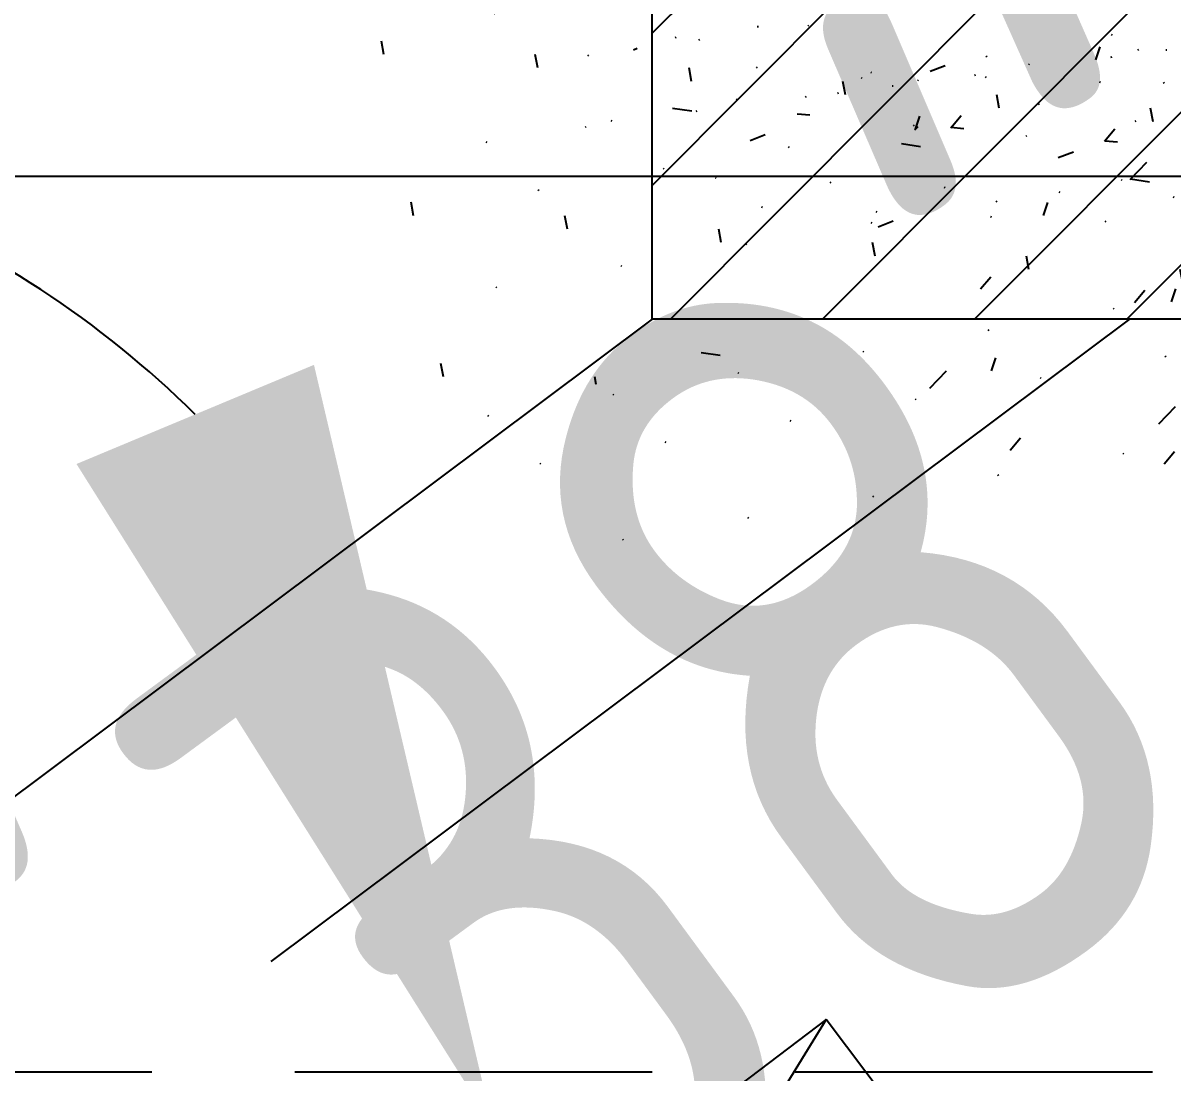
# Model space of a CAD drawing. Header units: inches. Extents: x 0 to 1813292486, y 0 to 3473589894.
# Drawn here: x 600438646 to 600439450, y 3473226791 to 3473227525 of the extents above; entities that cross this region are included whole.
import ezdxf
from ezdxf.xclip import XClip

# ---------------------------------------------------------------- set-up
doc = ezdxf.new("R2010")
doc.units = ezdxf.units.IN
doc.header["$LTSCALE"] = 1000
doc.header["$MEASUREMENT"] = 0
doc.header["$XCLIPFRAME"] = 2
for name, pattern in [('AX-MALL-DIM-P02$0$DASH', [0.35, 0.25, -0.1]), ('AX-MALL-GIRD-200$0$DOTE', [2.4200000000000004, 2, -0.2, 0.02, -0.2]), ('AX-MALL-WALL-P02-QT$0$DASH', [0.35, 0.25, -0.1])]:
    doc.linetypes.add(name, pattern=pattern)
for name, color, linetype in [('A-Anno-Note', 241, 'Continuous'), ('AX-MALL-DIM-P02$0$A-Anno-Dims', 3, 'Continuous'), ('AX-MALL-DIM-P02$0$A-Detl-Patt', 8, 'Continuous'), ('AX-MALL-DIM-P02$0$A-Detl-Thin', 131, 'Continuous'), ('AX-MALL-GIRD-200$0$A-Grid', 222, 'AX-MALL-GIRD-200$0$DOTE'), ('AX-MALL-P02-200$0$A-Anno-Note', 241, 'Continuous'), ('AX-MALL-WALL-P02$0$A-Anno-Note', 241, 'Continuous'), ('AX-MALL-WALL-P02-QT$0$A-Curt', 151, 'Continuous'), ('AX-MALL-WALL-P02-QT$0$A-Detl-Patt', 8, 'Continuous'), ('AX-MALL-WALL-P02-QT$0$A-Detl-Thin', 131, 'Continuous'), ('AX-MALL-WALL-P02-QT$0$A-Fixt', 81, 'Continuous'), ('AX-MALL-WALL-P02-QT$0$A-Wind', 4, 'Continuous'), ('AX-MALL-ZTKD-P02$0$A-Anno-Note', 241, 'Continuous'), ('SX-MALL-WALL-L-1F~2F$0$S-COLU', 30, 'Continuous'), ('SX-MALL-WALL-L-1F~2F$0$S-PATT-WALL', 83, 'Continuous')]:
    doc.layers.add(name, color=color, linetype=linetype)
doc.styles.add('AX-MALL-DIM-P02$0$_TCH_DIM_T3', font='gbenor.shx')
doc.dimstyles.new('AX-MALL-DIM-P02$0$_TCH_ARROW&&180', dxfattribs={"dimtxt": 535.5, "dimasz": 540, "dimexe": 450, "dimexo": 450, "dimgap": 137.25, "dimtad": 1, "dimdec": 0, "dimzin": 0, "dimdsep": 46, "dimtxsty": 'AX-MALL-DIM-P02$0$_TCH_DIM_T3', "dimcen": 0.09, "dimclrt": 7, "dimaunit": 1, "dimadec": 3, "dimazin": 2, "dimtfac": 1, "dimtdec": 0, "dimtix": 1, "dimtmove": 2, "dimatfit": 3, "dimfxl": 500, "dimtolj": 1, "dimtzin": 0, "dimarcsym": 0})

# ---------------------------------------------------------------- blocks, each defined once
blk = doc.blocks.new('AX-MALL-GIRD-200')
at = {"layer": 'AX-MALL-GIRD-200$0$A-Grid'}
blk.add_line((600223757.4145118, 3473147635.412487), (600581653.41861, 3473014308.649205), dxfattribs=at)
blk = doc.blocks.new('AX-MALL-WALL-P02-QT$0$JB-AC(O)-Hide')
for p, q in [((-450, -37.5000000000291), (-450, -175.0000000000291)), ((-450, -175.0000000000291), (-225, -87.5000000000291)), ((-450, -175.0000000000291), (-225, -175.0000000000291))]:
    blk.add_line(p, q)
blk = doc.blocks.new('AX-MALL-WALL-P02-QT$0$tj')
at = {"layer": 'AX-MALL-WALL-P02-QT$0$A-Detl-Patt'}
h = blk.add_hatch(dxfattribs=at)
h.set_pattern_fill('STEEL', color=256, scale=100.0000000000001, angle=50.43183869082386)
h.set_pattern_definition([(75.00000000004839, (-14278.19445574284, 156289.8254051208), (-153.3407249234246, 41.08752340989569), []), (75.00000000004839, (-14317.88195610046, 156358.5661673546), (-153.3407249234246, 41.08752340989569), [])])
edge = h.paths.add_edge_path()
edge.add_line((88101.273016572, 47666.64152574539), (87883.93542659283, 47459.84604215622))
edge.add_line((87883.93542659283, 47459.84604215622), (91571.54751467705, 43584.64122533798))
edge.add_arc((262949.389629302, 558937.705083496), 543101.4133620498, 251.6057364187558, 260.0288666978238)
edge.add_arc((172180.8466627672, -2862.146247219684), 27099.9982179492, 64.7128659603706, 96.9316049602786, ccw=False)
edge.add_arc((262948.9730309481, 558936.3205539446), 543099.9677998082, 261.6155114784545, 271.7251478115656)
edge.add_line((279298.9759148359, 16082.51663446426), (279298.9759315252, 16382.65274763107))
edge.add_arc((262948.9742454757, 558936.3204835369), 542799.9676941936, 261.62020364125146, 271.7261014454634, ccw=False)
edge.add_arc((172180.8456921196, -2862.14609140989), 27400.00151046549, 64.80631838577902, 96.83815911678944)
edge.add_arc((262949.394896181, 558937.7037490648), 542801.4137571028, 251.6136389015772, 260.02417327084333, ccw=False)
edge.add_line((91737.26096642017, 43845.69257831573), (88101.273016572, 47666.64152574539))
blk = doc.blocks.new('SX-MALL-WALL-L-1F~2F')
at = {"layer": 'SX-MALL-WALL-L-1F~2F$0$S-PATT-WALL'}
h = blk.add_hatch(dxfattribs=at)
h.set_pattern_fill('钢筋混凝土', color=256, scale=15, pattern_type=2)
h.set_pattern_definition([(24.56816131876918, (600332848.5159376, 3473133887.589986), (-31.18316060756021, 68.21004687377882), []), (29.56816131876925, (600332848.5159376, 3473133887.589986), (97.53445422577846, -46.37920049590846), [11.24999999999976, -123.7499999999981]), (334.5681613187692, (600332848.5159376, 3473133887.589986), (19.8843977583576, 112.9961142864107), [8.999999999999757, -98.99999999999805]), (80.01956131876923, (600332856.6438087, 3473133883.725054), (117.4189029535321, 66.61682170576017), [9.5610285, -105.1713168]), (25.75236131876918, (600332858.9887226, 3473133915.702631), (141.3476152674957, -79.15081590010527), [16.87499999999999, -185.6249999999999]), (76.20376131876925, (600332870.7676862, 3473133909.106722), (182.3878362713222, 87.98253900728308), [14.3415432, -157.75695]), (330.7523613187692, (600332858.9887226, 3473133915.702631), (182.3877676118969, 87.98268144025063), [13.5, -148.4999999999999]), (0.5681613187692685, (600332870.4268485, 3473133903.438077), (62.82047321120105, -87.84980446922418), [11.25, -123.75]), (305.5681613187692, (600332870.4268485, 3473133903.438077), (72.17288940056437, 89.18848105901375), [8.999999999999998, -98.99999999999999]), (51.01956131876926, (600332875.6618834, 3473133896.117257), (134.9933625470349, 1.33857134020591), [9.5610285, -105.1713168]), (17.06816131876921, (600332848.5159376, 3473133887.589986), (19.14085714793764, 46.1558949392409), [0.7499999999999999, -97.79999999999998, 0.7499999999999999, -100.5, 0.7499999999999999, -99.37499999999999]), (347.0681613187692, (600332848.5159376, 3473133887.589986), (57.63084699394109, 41.66442757030211), [0.7499999999999999, -57.29999999999999, 0.7499999999999999, -95.54999999999998, 0.7499999999999999, -37.87499999999999]), (307.0681613187692, (600332817.170339, 3473133899.267141), (73.85474001336533, -31.12342331039777), [0.7499999999999849, -37.49999999999903, 0.7499999999999849, -116.9999999999981, 0.7499999999999849, -155.2499999999961]), (297.0681613187692, (600332803.1140169, 3473133904.503534), (87.2164167648191, -16.46683781742514), [0.7499999999999999, -48.74999999999999, 0.7499999999999999, -77.69999999999997, 0.7499999999999999, -110.25])])
h.paths.add_polyline_path([(600256801.5591646, 3473136072.493821), (600257551.2296816, 3473135793.219552), (600257271.9554162, 3473135043.549037), (600256522.2849003, 3473135322.823303)])
at = {"layer": 'SX-MALL-WALL-L-1F~2F$0$S-COLU'}
blk.add_lwpolyline([(600256801.5591646, 3473136072.493821), (600257551.2296816, 3473135793.219552), (600257271.9554162, 3473135043.549037), (600256522.2849003, 3473135322.823303)], close=True, dxfattribs=at)
blk = doc.blocks.new('SX-MALL-WALL-L-2F~3F')
ref = blk.add_blockref('SX-MALL-WALL-L-1F~2F', (0, 0))
XClip(ref).set_block_clipping_path([(600349769.7341375, 3473074679.418533), (600357001.7302529, 3473071985.287766), (600356499.8725733, 3473070638.124951), (600359302.5086629, 3473069594.060767), (600362345.1765132, 3473077761.653201), (600381551.4312518, 3473070606.759726), (600391553.7259278, 3473066880.611454), (600387749.827644, 3473056669.608357), (600391632.1759799, 3473055223.319679), (600395635.5522461, 3473065969.791956), (600406982.2408491, 3473061742.817497), (600403058.8006672, 3473051210.921831), (600412723.2437257, 3473047610.6332), (600445093.3740637, 3473134503.466942), (600393055.2444371, 3473153889.197227), (600387463.4997383, 3473138878.984498), (600380158.3525343, 3473141600.366193), (600382830.751978, 3473148774.027779), (600388210.8522022, 3473146769.782572), (600390696.2253517, 3473153441.399696), (600277474.697425, 3473195619.741203), (600273446.9822528, 3473184807.934726), (600257129.111771, 3473190886.82031), (600241575.9633431, 3473149136.690594), (600258197.8999482, 3473142944.531458), (600255239.7303221, 3473135003.762026), (600263182.3271956, 3473132044.911624), (600260741.6763649, 3473125493.34496), (600269350.4970673, 3473122286.306632), (600271511.1407766, 3473128086.235537), (600286270.1853781, 3473122588.058336), (600284109.5416689, 3473116788.129431), (600282580.7823727, 3473112684.400902), (600291840.7574171, 3473109234.788475), (600290827.7957876, 3473106515.642598), (600293360.405141, 3473105572.171298), (600294731.2544166, 3473109252.0137), (600323175.4764534, 3473098655.706329), (600321336.3302773, 3473093718.790065), (600344750.773286, 3473084996.222976), (600341987.4689643, 3473077578.540671), (600344583.6790427, 3473076611.376234), (600346015.5062013, 3473080454.904757), (600351201.5612961, 3473078522.947055)])
blk = doc.blocks.new('SX-MALL-WALL-2F~3F')
blk.add_blockref('SX-MALL-WALL-L-2F~3F', (0, 0))
blk = doc.blocks.new('AX-MALL-WALL-P02-QT')
at = {"layer": 'AX-MALL-WALL-P02-QT$0$A-Curt'}
blk.add_arc((600255588.7329258, 3473135108.495115), 1466.666666111202, 232.1908610547763, 339.5681613337012, dxfattribs=at)
at = {"layer": 'AX-MALL-WALL-P02-QT$0$A-Detl-Thin', "linetype": 'AX-MALL-WALL-P02-QT$0$DASH', "ltscale": 3}
for points in [[(600256522.2848998, 3473135322.823303), (600255171.7839841, 3473134925.785033, -0.001857852248661639), (600253581.4696848, 3473136165.570227, -0.001037591776945836)], [(600256835.0486076, 3473135206.309644), (600255130.1291865, 3473134705.074694, -0.001824084139606576), (600253508.2178177, 3473135968.936413)]]:
    blk.add_lwpolyline(points, format="xyb", dxfattribs=at)
at = {"layer": 'AX-MALL-WALL-P02-QT$0$A-Detl-Thin'}
blk.add_blockref('SX-MALL-WALL-2F~3F', (0, 0), dxfattribs=at)
at = {"layer": 'AX-MALL-WALL-P02-QT$0$A-Detl-Thin', "rotation": 339.5681613091762}
blk.add_blockref('AX-MALL-WALL-P02-QT$0$tj', (600144118.6961328, 3473128496.287411), dxfattribs=at)
at = {"layer": 'AX-MALL-WALL-P02-QT$0$A-Fixt', "rotation": 196.6778566536089}
blk.add_blockref('AX-MALL-WALL-P02-QT$0$JB-AC(O)-Hide', (600256084.3277274, 3473134524.365329), dxfattribs=at)
at = {"layer": 'AX-MALL-WALL-P02-QT$0$A-Wind'}
blk.add_blockref('AX-MALL-GIRD-200', (0, 0), dxfattribs=at)
blk = doc.blocks.new('AX-MALL-WALL-P02')
at = {"layer": 'AX-MALL-WALL-P02$0$A-Anno-Note'}
blk.add_blockref('AX-MALL-WALL-P02-QT', (0, 0), dxfattribs=at)
blk = doc.blocks.new('AX-MALL-ZTKD-P02')
at = {"layer": 'AX-MALL-ZTKD-P02$0$A-Anno-Note'}
blk.add_blockref('AX-MALL-GIRD-200', (0, 0), dxfattribs=at)
blk = doc.blocks.new('*D554')
at = {"layer": 'AX-MALL-DIM-P02$0$A-Anno-Dims', "color": 0, "lineweight": -2, "transparency": 16777216}
for p, q in [((600256136.2896235, 3473134863.776975), (600255798.9378908, 3473134989.450396)), ((600255189.9642575, 3473134594.574931), (600255410.6561663, 3473134878.995537))]:
    blk.add_line(p, q, dxfattribs=at)
for start, end in [(24.91119325104425, 70.25422526654843), (141.5047969911535, 186.8478290066577), (232.1908610221619, 339.56816123554)]:
    blk.add_arc((600255564.2116026, 3473135076.892826), 700.4847478866577, start, end, dxfattribs=at)
at = {"layer": 'AX-MALL-DIM-P02$0$A-Anno-Dims', "color": 0, "transparency": 16777216}
for points in [[(600256289.4557194, 3473135375.463292), (600256109.5932224, 3473135368.42893), (600256220.6275564, 3473134832.358621)], [(600254947.0409325, 3473135037.716613), (600254790.406843, 3473134949.027483), (600255134.7912805, 3473134523.469779)]]:
    blk.add_solid(points, dxfattribs=at)
at = {"layer": 'AX-MALL-DIM-P02$0$A-Anno-Dims', "color": 7, "transparency": 16777216, "insert": (600255645.0607457, 3473134792.684008), "char_height": 535.5, "attachment_point": 5, "rotation": 15.879511118832376, "style": 'AX-MALL-DIM-P02$0$_TCH_DIM_T3'}
blk.add_mtext('\\A1;107°22\'38"', dxfattribs=at)
blk = doc.blocks.new('AX-MALL-DIM-P02')
at = {"layer": 'AX-MALL-DIM-P02$0$A-Detl-Patt', "linetype": 'AX-MALL-DIM-P02$0$DASH'}
blk.add_line((600256994.3651457, 3473134584.855868), (600255588.7329252, 3473135108.495116), dxfattribs=at)
at = {"layer": 'AX-MALL-DIM-P02$0$A-Detl-Thin'}
blk.add_blockref('AX-MALL-ZTKD-P02', (-2.384185791015625e-06, 9.5367431640625e-07), dxfattribs=at)
at = {"layer": 'AX-MALL-DIM-P02$0$A-Anno-Dims'}
dim = blk.add_angular_dim_3p(base=(600255953.6415704, 3473134494.635853), center=(600255564.2116027, 3473135076.892826), p1=(600254914.0993717, 3473134239.049172), p2=(600256557.9792894, 3473134706.685201), dimstyle='AX-MALL-DIM-P02$0$_TCH_ARROW&&180', override={"dimgap": 0}, dxfattribs=at)
dim.commit()
dim.dimension.update_dxf_attribs({"geometry": '*D554', "text_midpoint": (600255645.0607457, 3473134792.684008), "dimtype": 133, "text_rotation": 15.87951111883237})
blk = doc.blocks.new('AX-MALL-P02-200')
at = {"layer": 'AX-MALL-P02-200$0$A-Anno-Note'}
blk.add_blockref('AX-MALL-WALL-P02', (0, 0), dxfattribs=at)
blk.add_blockref('AX-MALL-DIM-P02', (0, 0), dxfattribs=at)

msp = doc.modelspace()

# ---------------------------------------------------------------- block references
at = {"layer": 'A-Anno-Note', "rotation": 20.43183869077545}
msp.add_blockref('AX-MALL-P02-200', (1250392458.527329, 9048125.682563305), dxfattribs=at)

doc.saveas('drawing.dxf')
